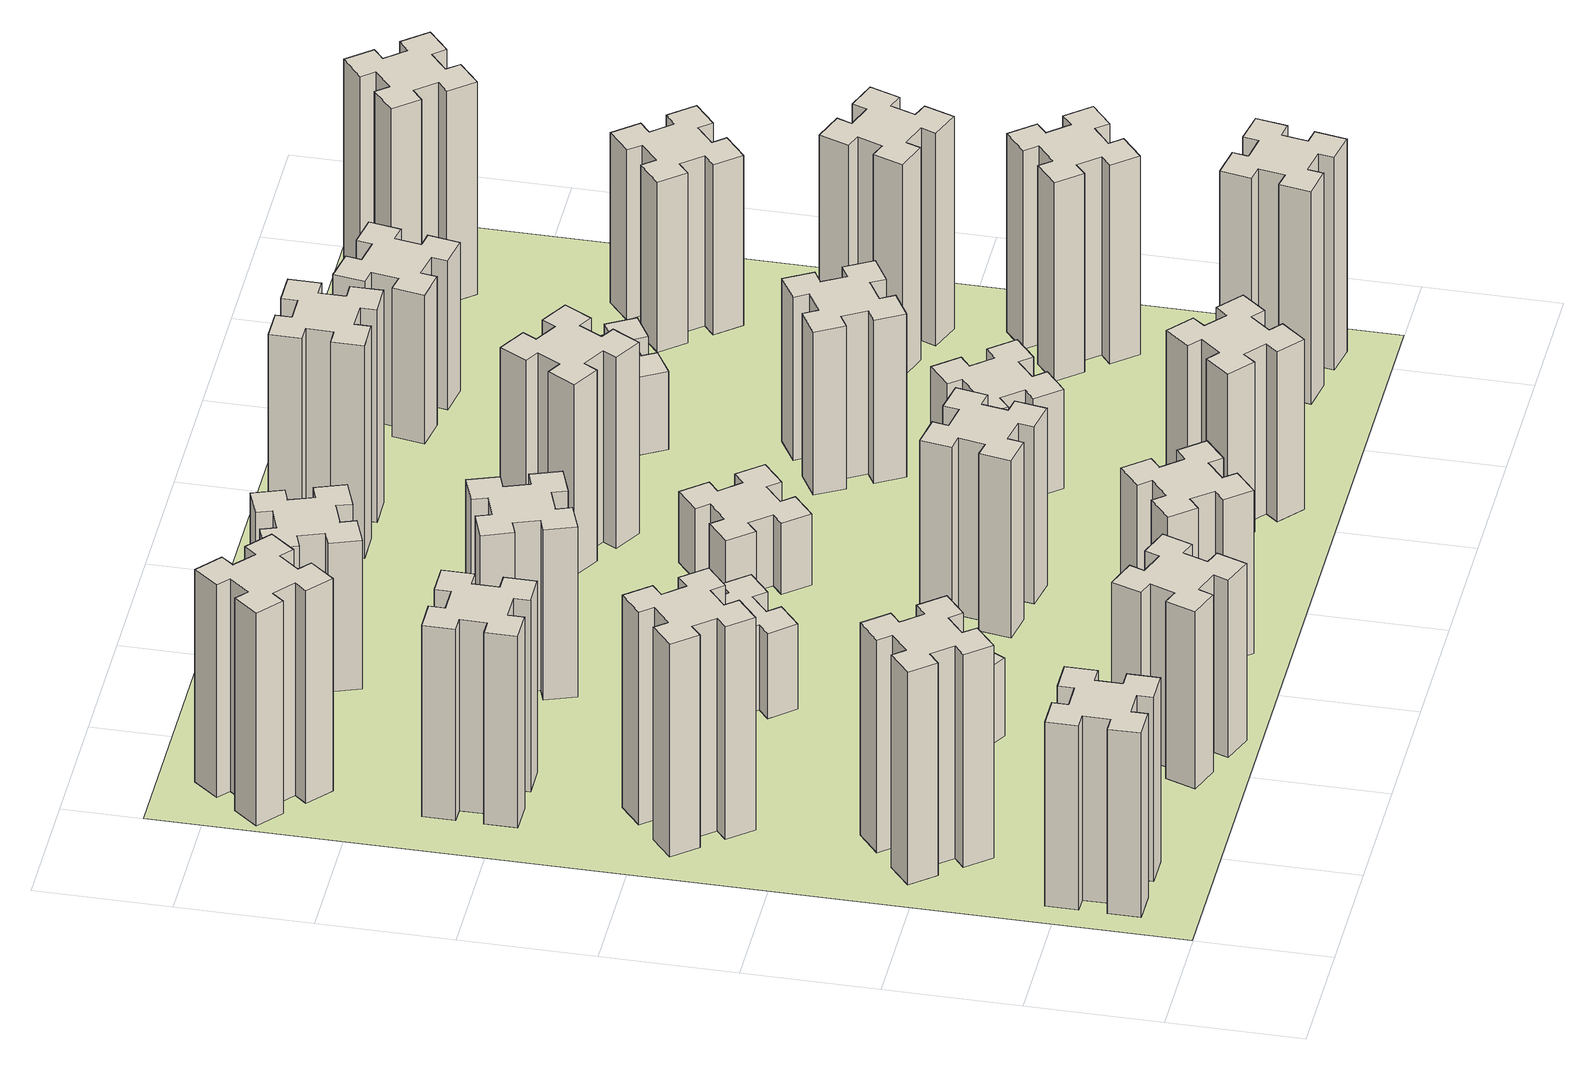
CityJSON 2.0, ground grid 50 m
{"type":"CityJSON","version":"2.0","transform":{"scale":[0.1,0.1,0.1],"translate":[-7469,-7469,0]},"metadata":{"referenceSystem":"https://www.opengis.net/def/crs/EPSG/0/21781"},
"CityObjects":{
"building1":{"type":"Building","attributes":{"class":"1000","function":"1000","usage":"1000","yearOfConstruction":2016,"roofType":"1000","measuredHeight":78,"storeysAboveGround":30,"storeysBelowGround":0},"geometry":[{"type":"Solid","lod":"1","boundaries":[[[[0,1,2,3,4,5,6,7,8,9,10,11,12,13,14,15,16,17,18,19]],[[17,16,20,21]],[[16,15,22,20]],[[15,14,23,22]],[[14,13,24,23]],[[13,12,25,24]],[[12,11,26,25]],[[11,10,27,26]],[[10,9,28,27]],[[9,8,29,28]],[[8,7,30,29]],[[7,6,31,30]],[[6,5,32,31]],[[5,4,33,32]],[[4,3,34,33]],[[3,2,35,34]],[[2,1,36,35]],[[1,0,37,36]],[[0,19,38,37]],[[19,18,39,38]],[[18,17,21,39]],[[24,25,26,27,28,29,30,31,32,33,34,35,36,37,38,39,21,20,22,23]]]]}]},
"building2":{"type":"Building","attributes":{"class":"1000","function":"1000","usage":"1000","yearOfConstruction":2016,"roofType":"1000","measuredHeight":90,"storeysAboveGround":30,"storeysBelowGround":0},"geometry":[{"type":"Solid","lod":"1","boundaries":[[[[40,41,42,43,44,45,46,47,48,49,50,51,52,53,54,55,56,57,58,59]],[[57,56,60,61]],[[56,55,62,60]],[[55,54,63,62]],[[54,53,64,63]],[[53,52,65,64]],[[52,51,66,65]],[[51,50,67,66]],[[50,49,68,67]],[[49,48,69,68]],[[48,47,70,69]],[[47,46,71,70]],[[46,45,72,71]],[[45,44,73,72]],[[44,43,74,73]],[[43,42,75,74]],[[42,41,76,75]],[[41,40,77,76]],[[40,59,78,77]],[[59,58,79,78]],[[58,57,61,79]],[[64,65,66,67,68,69,70,71,72,73,74,75,76,77,78,79,61,60,62,63]]]]}]},
"building3":{"type":"Building","attributes":{"class":"1000","function":"1000","usage":"1000","yearOfConstruction":2016,"roofType":"1000","measuredHeight":90,"storeysAboveGround":30,"storeysBelowGround":0},"geometry":[{"type":"Solid","lod":"1","boundaries":[[[[80,81,82,83,84,85,86,87,88,89,90,91,92,93,94,95,96,97,98,99]],[[97,96,100,101]],[[96,95,102,100]],[[95,94,103,102]],[[94,93,104,103]],[[93,92,105,104]],[[92,91,106,105]],[[91,90,107,106]],[[90,89,108,107]],[[89,88,109,108]],[[88,87,110,109]],[[87,86,111,110]],[[86,85,112,111]],[[85,84,113,112]],[[84,83,114,113]],[[83,82,115,114]],[[82,81,116,115]],[[81,80,117,116]],[[80,99,118,117]],[[99,98,119,118]],[[98,97,101,119]],[[104,105,106,107,108,109,110,111,112,113,114,115,116,117,118,119,101,100,102,103]]]]}]},
"building4":{"type":"Building","attributes":{"class":"1000","function":"1000","usage":"1000","yearOfConstruction":2016,"roofType":"1000","measuredHeight":81,"storeysAboveGround":30,"storeysBelowGround":0},"geometry":[{"type":"Solid","lod":"1","boundaries":[[[[120,121,122,123,124,125,126,127,128,129,130,131,132,133,134,135,136,137,138,139]],[[137,136,140,141]],[[136,135,142,140]],[[135,134,143,142]],[[134,133,144,143]],[[133,132,145,144]],[[132,131,146,145]],[[131,130,147,146]],[[130,129,148,147]],[[129,128,149,148]],[[128,127,150,149]],[[127,126,151,150]],[[126,125,152,151]],[[125,124,153,152]],[[124,123,154,153]],[[123,122,155,154]],[[122,121,156,155]],[[121,120,157,156]],[[120,139,158,157]],[[139,138,159,158]],[[138,137,141,159]],[[144,145,146,147,148,149,150,151,152,153,154,155,156,157,158,159,141,140,142,143]]]]}]},
"building5":{"type":"Building","attributes":{"class":"1000","function":"1000","usage":"1000","yearOfConstruction":2016,"roofType":"1000","measuredHeight":75,"storeysAboveGround":30,"storeysBelowGround":0},"geometry":[{"type":"Solid","lod":"1","boundaries":[[[[160,161,162,163,164,165,166,167,168,169,170,171,172,173,174,175,176,177,178,179]],[[177,176,180,181]],[[176,175,182,180]],[[175,174,183,182]],[[174,173,184,183]],[[173,172,185,184]],[[172,171,186,185]],[[171,170,187,186]],[[170,169,188,187]],[[169,168,189,188]],[[168,167,190,189]],[[167,166,191,190]],[[166,165,192,191]],[[165,164,193,192]],[[164,163,194,193]],[[163,162,195,194]],[[162,161,196,195]],[[161,160,197,196]],[[160,179,198,197]],[[179,178,199,198]],[[178,177,181,199]],[[184,185,186,187,188,189,190,191,192,193,194,195,196,197,198,199,181,180,182,183]]]]}]},
"building6":{"type":"Building","attributes":{"class":"1000","function":"1000","usage":"1000","yearOfConstruction":2016,"roofType":"1000","measuredHeight":90,"storeysAboveGround":30,"storeysBelowGround":0},"geometry":[{"type":"Solid","lod":"1","boundaries":[[[[200,201,202,203,204,205,206,207,208,209,210,211,212,213,214,215,216,217,218,219]],[[217,216,220,221]],[[216,215,222,220]],[[215,214,223,222]],[[214,213,224,223]],[[213,212,225,224]],[[212,211,226,225]],[[211,210,227,226]],[[210,209,228,227]],[[209,208,229,228]],[[208,207,230,229]],[[207,206,231,230]],[[206,205,232,231]],[[205,204,233,232]],[[204,203,234,233]],[[203,202,235,234]],[[202,201,236,235]],[[201,200,237,236]],[[200,219,238,237]],[[219,218,239,238]],[[218,217,221,239]],[[224,225,226,227,228,229,230,231,232,233,234,235,236,237,238,239,221,220,222,223]]]]}]},
"building7":{"type":"Building","attributes":{"class":"1000","function":"1000","usage":"1000","yearOfConstruction":2016,"roofType":"1000","measuredHeight":33,"storeysAboveGround":30,"storeysBelowGround":0},"geometry":[{"type":"Solid","lod":"1","boundaries":[[[[240,241,242,243,244,245,246,247,248,249,250,251,252,253,254,255,256,257,258,259]],[[257,256,260,261]],[[256,255,262,260]],[[255,254,263,262]],[[254,253,264,263]],[[253,252,265,264]],[[252,251,266,265]],[[251,250,267,266]],[[250,249,268,267]],[[249,248,269,268]],[[248,247,270,269]],[[247,246,271,270]],[[246,245,272,271]],[[245,244,273,272]],[[244,243,274,273]],[[243,242,275,274]],[[242,241,276,275]],[[241,240,277,276]],[[240,259,278,277]],[[259,258,279,278]],[[258,257,261,279]],[[264,265,266,267,268,269,270,271,272,273,274,275,276,277,278,279,261,260,262,263]]]]}]},
"building8":{"type":"Building","attributes":{"class":"1000","function":"1000","usage":"1000","yearOfConstruction":2016,"roofType":"1000","measuredHeight":36,"storeysAboveGround":30,"storeysBelowGround":0},"geometry":[{"type":"Solid","lod":"1","boundaries":[[[[280,281,282,283,284,285,286,287,288,289,290,291,292,293,294,295,296,297,298,299]],[[297,296,300,301]],[[296,295,302,300]],[[295,294,303,302]],[[294,293,304,303]],[[293,292,305,304]],[[292,291,306,305]],[[291,290,307,306]],[[290,289,308,307]],[[289,288,309,308]],[[288,287,310,309]],[[287,286,311,310]],[[286,285,312,311]],[[285,284,313,312]],[[284,283,314,313]],[[283,282,315,314]],[[282,281,316,315]],[[281,280,317,316]],[[280,299,318,317]],[[299,298,319,318]],[[298,297,301,319]],[[304,305,306,307,308,309,310,311,312,313,314,315,316,317,318,319,301,300,302,303]]]]}]},
"building9":{"type":"Building","attributes":{"class":"1000","function":"1000","usage":"1000","yearOfConstruction":2016,"roofType":"1000","measuredHeight":69,"storeysAboveGround":30,"storeysBelowGround":0},"geometry":[{"type":"Solid","lod":"1","boundaries":[[[[320,321,322,323,324,325,326,327,328,329,330,331,332,333,334,335,336,337,338,339]],[[337,336,340,341]],[[336,335,342,340]],[[335,334,343,342]],[[334,333,344,343]],[[333,332,345,344]],[[332,331,346,345]],[[331,330,347,346]],[[330,329,348,347]],[[329,328,349,348]],[[328,327,350,349]],[[327,326,351,350]],[[326,325,352,351]],[[325,324,353,352]],[[324,323,354,353]],[[323,322,355,354]],[[322,321,356,355]],[[321,320,357,356]],[[320,339,358,357]],[[339,338,359,358]],[[338,337,341,359]],[[344,345,346,347,348,349,350,351,352,353,354,355,356,357,358,359,341,340,342,343]]]]}]},
"building10":{"type":"Building","attributes":{"class":"1000","function":"1000","usage":"1000","yearOfConstruction":2016,"roofType":"1000","measuredHeight":72,"storeysAboveGround":30,"storeysBelowGround":0},"geometry":[{"type":"Solid","lod":"1","boundaries":[[[[360,361,362,363,364,365,366,367,368,369,370,371,372,373,374,375,376,377,378,379]],[[377,376,380,381]],[[376,375,382,380]],[[375,374,383,382]],[[374,373,384,383]],[[373,372,385,384]],[[372,371,386,385]],[[371,370,387,386]],[[370,369,388,387]],[[369,368,389,388]],[[368,367,390,389]],[[367,366,391,390]],[[366,365,392,391]],[[365,364,393,392]],[[364,363,394,393]],[[363,362,395,394]],[[362,361,396,395]],[[361,360,397,396]],[[360,379,398,397]],[[379,378,399,398]],[[378,377,381,399]],[[384,385,386,387,388,389,390,391,392,393,394,395,396,397,398,399,381,380,382,383]]]]}]},
"building11":{"type":"Building","attributes":{"class":"1000","function":"1000","usage":"1000","yearOfConstruction":2016,"roofType":"1000","measuredHeight":63,"storeysAboveGround":30,"storeysBelowGround":0},"geometry":[{"type":"Solid","lod":"1","boundaries":[[[[400,401,402,403,404,405,406,407,408,409,410,411,412,413,414,415,416,417,418,419]],[[417,416,420,421]],[[416,415,422,420]],[[415,414,423,422]],[[414,413,424,423]],[[413,412,425,424]],[[412,411,426,425]],[[411,410,427,426]],[[410,409,428,427]],[[409,408,429,428]],[[408,407,430,429]],[[407,406,431,430]],[[406,405,432,431]],[[405,404,433,432]],[[404,403,434,433]],[[403,402,435,434]],[[402,401,436,435]],[[401,400,437,436]],[[400,419,438,437]],[[419,418,439,438]],[[418,417,421,439]],[[424,425,426,427,428,429,430,431,432,433,434,435,436,437,438,439,421,420,422,423]]]]}]},
"building12":{"type":"Building","attributes":{"class":"1000","function":"1000","usage":"1000","yearOfConstruction":2016,"roofType":"1000","measuredHeight":75,"storeysAboveGround":30,"storeysBelowGround":0},"geometry":[{"type":"Solid","lod":"1","boundaries":[[[[440,441,442,443,444,445,446,447,448,449,450,451,452,453,454,455,456,457,458,459]],[[457,456,460,461]],[[456,455,462,460]],[[455,454,463,462]],[[454,453,464,463]],[[453,452,465,464]],[[452,451,466,465]],[[451,450,467,466]],[[450,449,468,467]],[[449,448,469,468]],[[448,447,470,469]],[[447,446,471,470]],[[446,445,472,471]],[[445,444,473,472]],[[444,443,474,473]],[[443,442,475,474]],[[442,441,476,475]],[[441,440,477,476]],[[440,459,478,477]],[[459,458,479,478]],[[458,457,461,479]],[[464,465,466,467,468,469,470,471,472,473,474,475,476,477,478,479,461,460,462,463]]]]}]},
"building13":{"type":"Building","attributes":{"class":"1000","function":"1000","usage":"1000","yearOfConstruction":2016,"roofType":"1000","measuredHeight":30,"storeysAboveGround":30,"storeysBelowGround":0},"geometry":[{"type":"Solid","lod":"1","boundaries":[[[[480,481,482,483,484,485,486,487,488,489,490,491,492,493,494,495,496,497,498,499]],[[497,496,500,501]],[[496,495,502,500]],[[495,494,503,502]],[[494,493,504,503]],[[493,492,505,504]],[[492,491,506,505]],[[491,490,507,506]],[[490,489,508,507]],[[489,488,509,508]],[[488,487,510,509]],[[487,486,511,510]],[[486,485,512,511]],[[485,484,513,512]],[[484,483,514,513]],[[483,482,515,514]],[[482,481,516,515]],[[481,480,517,516]],[[480,499,518,517]],[[499,498,519,518]],[[498,497,501,519]],[[504,505,506,507,508,509,510,511,512,513,514,515,516,517,518,519,501,500,502,503]]]]}]},
"building14":{"type":"Building","attributes":{"class":"1000","function":"1000","usage":"1000","yearOfConstruction":2016,"roofType":"1000","measuredHeight":72,"storeysAboveGround":30,"storeysBelowGround":0},"geometry":[{"type":"Solid","lod":"1","boundaries":[[[[520,521,522,523,524,525,526,527,528,529,530,531,532,533,534,535,536,537,538,539]],[[537,536,540,541]],[[536,535,542,540]],[[535,534,543,542]],[[534,533,544,543]],[[533,532,545,544]],[[532,531,546,545]],[[531,530,547,546]],[[530,529,548,547]],[[529,528,549,548]],[[528,527,550,549]],[[527,526,551,550]],[[526,525,552,551]],[[525,524,553,552]],[[524,523,554,553]],[[523,522,555,554]],[[522,521,556,555]],[[521,520,557,556]],[[520,539,558,557]],[[539,538,559,558]],[[538,537,541,559]],[[544,545,546,547,548,549,550,551,552,553,554,555,556,557,558,559,541,540,542,543]]]]}]},
"building15":{"type":"Building","attributes":{"class":"1000","function":"1000","usage":"1000","yearOfConstruction":2016,"roofType":"1000","measuredHeight":81,"storeysAboveGround":30,"storeysBelowGround":0},"geometry":[{"type":"Solid","lod":"1","boundaries":[[[[560,561,562,563,564,565,566,567,568,569,570,571,572,573,574,575,576,577,578,579]],[[577,576,580,581]],[[576,575,582,580]],[[575,574,583,582]],[[574,573,584,583]],[[573,572,585,584]],[[572,571,586,585]],[[571,570,587,586]],[[570,569,588,587]],[[569,568,589,588]],[[568,567,590,589]],[[567,566,591,590]],[[566,565,592,591]],[[565,564,593,592]],[[564,563,594,593]],[[563,562,595,594]],[[562,561,596,595]],[[561,560,597,596]],[[560,579,598,597]],[[579,578,599,598]],[[578,577,581,599]],[[584,585,586,587,588,589,590,591,592,593,594,595,596,597,598,599,581,580,582,583]]]]}]},
"building16":{"type":"Building","attributes":{"class":"1000","function":"1000","usage":"1000","yearOfConstruction":2016,"roofType":"1000","measuredHeight":90,"storeysAboveGround":30,"storeysBelowGround":0},"geometry":[{"type":"Solid","lod":"1","boundaries":[[[[600,601,602,603,604,605,606,607,608,609,610,611,612,613,614,615,616,617,618,619]],[[617,616,620,621]],[[616,615,622,620]],[[615,614,623,622]],[[614,613,624,623]],[[613,612,625,624]],[[612,611,626,625]],[[611,610,627,626]],[[610,609,628,627]],[[609,608,629,628]],[[608,607,630,629]],[[607,606,631,630]],[[606,605,632,631]],[[605,604,633,632]],[[604,603,634,633]],[[603,602,635,634]],[[602,601,636,635]],[[601,600,637,636]],[[600,619,638,637]],[[619,618,639,638]],[[618,617,621,639]],[[624,625,626,627,628,629,630,631,632,633,634,635,636,637,638,639,621,620,622,623]]]]}]},
"building17":{"type":"Building","attributes":{"class":"1000","function":"1000","usage":"1000","yearOfConstruction":2016,"roofType":"1000","measuredHeight":42,"storeysAboveGround":30,"storeysBelowGround":0},"geometry":[{"type":"Solid","lod":"1","boundaries":[[[[640,641,642,643,644,645,646,647,648,649,650,651,652,653,654,655,656,657,658,659]],[[657,656,660,661]],[[656,655,662,660]],[[655,654,663,662]],[[654,653,664,663]],[[653,652,665,664]],[[652,651,666,665]],[[651,650,667,666]],[[650,649,668,667]],[[649,648,669,668]],[[648,647,670,669]],[[647,646,671,670]],[[646,645,672,671]],[[645,644,673,672]],[[644,643,674,673]],[[643,642,675,674]],[[642,641,676,675]],[[641,640,677,676]],[[640,659,678,677]],[[659,658,679,678]],[[658,657,661,679]],[[664,665,666,667,668,669,670,671,672,673,674,675,676,677,678,679,661,660,662,663]]]]}]},
"building18":{"type":"Building","attributes":{"class":"1000","function":"1000","usage":"1000","yearOfConstruction":2016,"roofType":"1000","measuredHeight":69,"storeysAboveGround":30,"storeysBelowGround":0},"geometry":[{"type":"Solid","lod":"1","boundaries":[[[[680,681,682,683,684,685,686,687,688,689,690,691,692,693,694,695,696,697,698,699]],[[697,696,700,701]],[[696,695,702,700]],[[695,694,703,702]],[[694,693,704,703]],[[693,692,705,704]],[[692,691,706,705]],[[691,690,707,706]],[[690,689,708,707]],[[689,688,709,708]],[[688,687,710,709]],[[687,686,711,710]],[[686,685,712,711]],[[685,684,713,712]],[[684,683,714,713]],[[683,682,715,714]],[[682,681,716,715]],[[681,680,717,716]],[[680,699,718,717]],[[699,698,719,718]],[[698,697,701,719]],[[704,705,706,707,708,709,710,711,712,713,714,715,716,717,718,719,701,700,702,703]]]]}]},
"building19":{"type":"Building","attributes":{"class":"1000","function":"1000","usage":"1000","yearOfConstruction":2016,"roofType":"1000","measuredHeight":33,"storeysAboveGround":30,"storeysBelowGround":0},"geometry":[{"type":"Solid","lod":"1","boundaries":[[[[720,721,722,723,724,725,726,727,728,729,730,731,732,733,734,735,736,737,738,739]],[[737,736,740,741]],[[736,735,742,740]],[[735,734,743,742]],[[734,733,744,743]],[[733,732,745,744]],[[732,731,746,745]],[[731,730,747,746]],[[730,729,748,747]],[[729,728,749,748]],[[728,727,750,749]],[[727,726,751,750]],[[726,725,752,751]],[[725,724,753,752]],[[724,723,754,753]],[[723,722,755,754]],[[722,721,756,755]],[[721,720,757,756]],[[720,739,758,757]],[[739,738,759,758]],[[738,737,741,759]],[[744,745,746,747,748,749,750,751,752,753,754,755,756,757,758,759,741,740,742,743]]]]}]},
"building20":{"type":"Building","attributes":{"class":"1000","function":"1000","usage":"1000","yearOfConstruction":2016,"roofType":"1000","measuredHeight":90,"storeysAboveGround":30,"storeysBelowGround":0},"geometry":[{"type":"Solid","lod":"1","boundaries":[[[[760,761,762,763,764,765,766,767,768,769,770,771,772,773,774,775,776,777,778,779]],[[777,776,780,781]],[[776,775,782,780]],[[775,774,783,782]],[[774,773,784,783]],[[773,772,785,784]],[[772,771,786,785]],[[771,770,787,786]],[[770,769,788,787]],[[769,768,789,788]],[[768,767,790,789]],[[767,766,791,790]],[[766,765,792,791]],[[765,764,793,792]],[[764,763,794,793]],[[763,762,795,794]],[[762,761,796,795]],[[761,760,797,796]],[[760,779,798,797]],[[779,778,799,798]],[[778,777,781,799]],[[784,785,786,787,788,789,790,791,792,793,794,795,796,797,798,799,781,780,782,783]]]]}]},
"building21":{"type":"Building","attributes":{"class":"1000","function":"1000","usage":"1000","yearOfConstruction":2016,"roofType":"1000","measuredHeight":63,"storeysAboveGround":30,"storeysBelowGround":0},"geometry":[{"type":"Solid","lod":"1","boundaries":[[[[800,801,802,803,804,805,806,807,808,809,810,811,812,813,814,815,816,817,818,819]],[[817,816,820,821]],[[816,815,822,820]],[[815,814,823,822]],[[814,813,824,823]],[[813,812,825,824]],[[812,811,826,825]],[[811,810,827,826]],[[810,809,828,827]],[[809,808,829,828]],[[808,807,830,829]],[[807,806,831,830]],[[806,805,832,831]],[[805,804,833,832]],[[804,803,834,833]],[[803,802,835,834]],[[802,801,836,835]],[[801,800,837,836]],[[800,819,838,837]],[[819,818,839,838]],[[818,817,821,839]],[[824,825,826,827,828,829,830,831,832,833,834,835,836,837,838,839,821,820,822,823]]]]}]},
"building22":{"type":"Building","attributes":{"class":"1000","function":"1000","usage":"1000","yearOfConstruction":2016,"roofType":"1000","measuredHeight":84,"storeysAboveGround":30,"storeysBelowGround":0},"geometry":[{"type":"Solid","lod":"1","boundaries":[[[[840,841,842,843,844,845,846,847,848,849,850,851,852,853,854,855,856,857,858,859]],[[857,856,860,861]],[[856,855,862,860]],[[855,854,863,862]],[[854,853,864,863]],[[853,852,865,864]],[[852,851,866,865]],[[851,850,867,866]],[[850,849,868,867]],[[849,848,869,868]],[[848,847,870,869]],[[847,846,871,870]],[[846,845,872,871]],[[845,844,873,872]],[[844,843,874,873]],[[843,842,875,874]],[[842,841,876,875]],[[841,840,877,876]],[[840,859,878,877]],[[859,858,879,878]],[[858,857,861,879]],[[864,865,866,867,868,869,870,871,872,873,874,875,876,877,878,879,861,860,862,863]]]]}]},
"building23":{"type":"Building","attributes":{"class":"1000","function":"1000","usage":"1000","yearOfConstruction":2016,"roofType":"1000","measuredHeight":90,"storeysAboveGround":30,"storeysBelowGround":0},"geometry":[{"type":"Solid","lod":"1","boundaries":[[[[880,881,882,883,884,885,886,887,888,889,890,891,892,893,894,895,896,897,898,899]],[[897,896,900,901]],[[896,895,902,900]],[[895,894,903,902]],[[894,893,904,903]],[[893,892,905,904]],[[892,891,906,905]],[[891,890,907,906]],[[890,889,908,907]],[[889,888,909,908]],[[888,887,910,909]],[[887,886,911,910]],[[886,885,912,911]],[[885,884,913,912]],[[884,883,914,913]],[[883,882,915,914]],[[882,881,916,915]],[[881,880,917,916]],[[880,899,918,917]],[[899,898,919,918]],[[898,897,901,919]],[[904,905,906,907,908,909,910,911,912,913,914,915,916,917,918,919,901,900,902,903]]]]}]},
"building24":{"type":"Building","attributes":{"class":"1000","function":"1000","usage":"1000","yearOfConstruction":2016,"roofType":"1000","measuredHeight":72,"storeysAboveGround":30,"storeysBelowGround":0},"geometry":[{"type":"Solid","lod":"1","boundaries":[[[[920,921,922,923,924,925,926,927,928,929,930,931,932,933,934,935,936,937,938,939]],[[937,936,940,941]],[[936,935,942,940]],[[935,934,943,942]],[[934,933,944,943]],[[933,932,945,944]],[[932,931,946,945]],[[931,930,947,946]],[[930,929,948,947]],[[929,928,949,948]],[[928,927,950,949]],[[927,926,951,950]],[[926,925,952,951]],[[925,924,953,952]],[[924,923,954,953]],[[923,922,955,954]],[[922,921,956,955]],[[921,920,957,956]],[[920,939,958,957]],[[939,938,959,958]],[[938,937,941,959]],[[944,945,946,947,948,949,950,951,952,953,954,955,956,957,958,959,941,940,942,943]]]]}]},
"building25":{"type":"Building","attributes":{"class":"1000","function":"1000","usage":"1000","yearOfConstruction":2016,"roofType":"1000","measuredHeight":90,"storeysAboveGround":30,"storeysBelowGround":0},"geometry":[{"type":"Solid","lod":"1","boundaries":[[[[960,961,962,963,964,965,966,967,968,969,970,971,972,973,974,975,976,977,978,979]],[[977,976,980,981]],[[976,975,982,980]],[[975,974,983,982]],[[974,973,984,983]],[[973,972,985,984]],[[972,971,986,985]],[[971,970,987,986]],[[970,969,988,987]],[[969,968,989,988]],[[968,967,990,989]],[[967,966,991,990]],[[966,965,992,991]],[[965,964,993,992]],[[964,963,994,993]],[[963,962,995,994]],[[962,961,996,995]],[[961,960,997,996]],[[960,979,998,997]],[[979,978,999,998]],[[978,977,981,999]],[[984,985,986,987,988,989,990,991,992,993,994,995,996,997,998,999,981,980,982,983]]]]}]},
"landuse1":{"type":"LandUse","attributes":{"name":"plot1","function":"1010"},"geometry":[{"type":"MultiSurface","lod":"1","boundaries":[[[1000,1001,1002,1003]]]}]}
},
"vertices":[
[165,425,0],[165,325,0],[105,325,0],[105,205,0],[225,205,0],[225,265,0],[325,265,0],[325,205,0],[445,205,0],[445,325,0],[385,325,0],[385,425,0],[445,425,0],[445,545,0],[325,545,0],[325,485,0],[225,485,0],[225,545,0],[105,545,0],[105,425,0],[225,485,780],[225,545,780],[325,485,780],[325,545,780],[445,545,780],[445,425,780],[385,425,780],[385,325,780],[445,325,780],[445,205,780],[325,205,780],[325,265,780],[225,265,780],[225,205,780],[105,205,780],[105,325,780],[165,325,780],[165,425,780],[105,425,780],[105,545,780],
[492,1048,0],[427,1124,0],[473,1163,0],[396,1255,0],[304,1178,0],[343,1132,0],[266,1067,0],[228,1113,0],[136,1036,0],[213,944,0],[259,983,0],[323,906,0],[277,868,0],[354,776,0],[446,853,0],[408,899,0],[484,963,0],[523,917,0],[615,994,0],[538,1086,0],[484,963,900],[523,917,900],[408,899,900],[446,853,900],[354,776,900],[277,868,900],[323,906,900],[259,983,900],[213,944,900],[136,1036,900],[228,1113,900],[266,1067,900],[343,1132,900],[304,1178,900],[396,1255,900],[473,1163,900],[427,1124,900],[492,1048,900],[538,1086,900],[615,994,900],
[492,1888,0],[427,1964,0],[473,2003,0],[396,2095,0],[304,2018,0],[343,1972,0],[266,1907,0],[228,1953,0],[136,1876,0],[213,1784,0],[259,1823,0],[323,1746,0],[277,1708,0],[354,1616,0],[446,1693,0],[408,1739,0],[484,1803,0],[523,1757,0],[615,1834,0],[538,1926,0],[484,1803,900],[523,1757,900],[408,1739,900],[446,1693,900],[354,1616,900],[277,1708,900],[323,1746,900],[259,1823,900],[213,1784,900],[136,1876,900],[228,1953,900],[266,1907,900],[343,1972,900],[304,2018,900],[396,2095,900],[473,2003,900],[427,1964,900],[492,1888,900],[538,1926,900],[615,1834,900],
[485,2545,0],[485,2645,0],[545,2645,0],[545,2765,0],[425,2765,0],[425,2705,0],[325,2705,0],[325,2765,0],[205,2765,0],[205,2645,0],[265,2645,0],[265,2545,0],[205,2545,0],[205,2425,0],[325,2425,0],[325,2485,0],[425,2485,0],[425,2425,0],[545,2425,0],[545,2545,0],[425,2485,810],[425,2425,810],[325,2485,810],[325,2425,810],[205,2425,810],[205,2545,810],[265,2545,810],[265,2645,810],[205,2645,810],[205,2765,810],[325,2765,810],[325,2705,810],[425,2705,810],[425,2765,810],[545,2765,810],[545,2645,810],[485,2645,810],[485,2545,810],[545,2545,810],[545,2425,810],
[1029,360,0],[995,266,0],[939,287,0],[897,174,0],[1010,133,0],[1031,189,0],[1125,155,0],[1104,99,0],[1217,57,0],[1258,170,0],[1202,191,0],[1236,285,0],[1292,264,0],[1333,377,0],[1220,418,0],[1200,362,0],[1106,396,0],[1127,452,0],[1014,493,0],[973,380,0],[1106,396,750],[1127,452,750],[1200,362,750],[1220,418,750],[1333,377,750],[1292,264,750],[1236,285,750],[1202,191,750],[1258,170,750],[1217,57,750],[1104,99,750],[1125,155,750],[1031,189,750],[1010,133,750],[897,174,750],[939,287,750],[995,266,750],[1029,360,750],[973,380,750],[1014,493,750],
[384,3387,0],[308,3452,0],[346,3498,0],[254,3575,0],[177,3483,0],[223,3444,0],[159,3368,0],[113,3406,0],[36,3314,0],[128,3237,0],[166,3283,0],[243,3219,0],[204,3173,0],[296,3096,0],[373,3188,0],[327,3226,0],[392,3303,0],[438,3264,0],[515,3356,0],[423,3433,0],[392,3303,900],[438,3264,900],[327,3226,900],[373,3188,900],[296,3096,900],[204,3173,900],[243,3219,900],[166,3283,900],[128,3237,900],[36,3314,900],[113,3406,900],[159,3368,900],[223,3444,900],[177,3483,900],[254,3575,900],[346,3498,900],[308,3452,900],[384,3387,900],[423,3433,900],[515,3356,900],
[1086,1017,0],[1136,1104,0],[1188,1074,0],[1248,1178,0],[1144,1238,0],[1114,1186,0],[1027,1236,0],[1057,1288,0],[953,1348,0],[893,1244,0],[945,1214,0],[895,1127,0],[843,1157,0],[783,1053,0],[887,993,0],[917,1045,0],[1004,995,0],[974,943,0],[1078,883,0],[1138,987,0],[1004,995,330],[974,943,330],[917,1045,330],[887,993,330],[783,1053,330],[843,1157,330],[895,1127,330],[945,1214,330],[893,1244,330],[953,1348,330],[1057,1288,330],[1027,1236,330],[1114,1186,330],[1144,1238,330],[1248,1178,330],[1188,1074,330],[1136,1104,330],[1086,1017,330],[1138,987,330],[1078,883,330],
[1083,1972,0],[1006,1907,0],[968,1953,0],[876,1876,0],[953,1784,0],[999,1823,0],[1063,1746,0],[1017,1708,0],[1094,1616,0],[1186,1693,0],[1148,1739,0],[1224,1803,0],[1263,1757,0],[1355,1834,0],[1278,1926,0],[1232,1888,0],[1167,1964,0],[1213,2003,0],[1136,2095,0],[1044,2018,0],[1167,1964,360],[1213,2003,360],[1232,1888,360],[1278,1926,360],[1355,1834,360],[1263,1757,360],[1224,1803,360],[1148,1739,360],[1186,1693,360],[1094,1616,360],[1017,1708,360],[1063,1746,360],[999,1823,360],[953,1784,360],[876,1876,360],[968,1953,360],[1006,1907,360],[1083,1972,360],[1044,2018,360],[1136,2095,360],
[1639,343,0],[1703,266,0],[1657,228,0],[1734,136,0],[1826,213,0],[1788,259,0],[1864,323,0],[1903,277,0],[1995,354,0],[1918,446,0],[1872,408,0],[1807,484,0],[1853,523,0],[1776,615,0],[1684,538,0],[1723,492,0],[1646,427,0],[1608,473,0],[1516,396,0],[1593,304,0],[1646,427,690],[1608,473,690],[1723,492,690],[1684,538,690],[1776,615,690],[1853,523,690],[1807,484,690],[1872,408,690],[1918,446,690],[1995,354,690],[1903,277,690],[1864,323,690],[1788,259,690],[1826,213,690],[1734,136,690],[1657,228,690],[1703,266,690],[1639,343,690],[1593,304,690],[1516,396,690],
[1125,2716,0],[1031,2682,0],[1010,2738,0],[897,2697,0],[939,2584,0],[995,2605,0],[1029,2511,0],[973,2490,0],[1014,2377,0],[1127,2419,0],[1106,2475,0],[1200,2509,0],[1220,2453,0],[1333,2494,0],[1292,2607,0],[1236,2586,0],[1202,2680,0],[1258,2700,0],[1217,2813,0],[1104,2772,0],[1202,2680,720],[1258,2700,720],[1236,2586,720],[1292,2607,720],[1333,2494,720],[1220,2453,720],[1200,2509,720],[1106,2475,720],[1127,2419,720],[1014,2377,720],[973,2490,720],[1029,2511,720],[995,2605,720],[939,2584,720],[897,2697,720],[1010,2738,720],[1031,2682,720],[1125,2716,720],[1104,2772,720],[1217,2813,720],
[1025,3456,0],[931,3422,0],[910,3478,0],[797,3437,0],[839,3324,0],[895,3345,0],[929,3251,0],[873,3230,0],[914,3117,0],[1027,3159,0],[1006,3215,0],[1100,3249,0],[1120,3193,0],[1233,3234,0],[1192,3347,0],[1136,3326,0],[1102,3420,0],[1158,3440,0],[1117,3553,0],[1004,3512,0],[1102,3420,630],[1158,3440,630],[1136,3326,630],[1192,3347,630],[1233,3234,630],[1120,3193,630],[1100,3249,630],[1006,3215,630],[1027,3159,630],[914,3117,630],[873,3230,630],[929,3251,630],[895,3345,630],[839,3324,630],[797,3437,630],[910,3478,630],[931,3422,630],[1025,3456,630],[1004,3512,630],[1117,3553,630],
[1955,1047,0],[1972,1145,0],[2031,1135,0],[2052,1253,0],[1934,1274,0],[1924,1215,0],[1825,1232,0],[1836,1291,0],[1717,1312,0],[1697,1194,0],[1756,1184,0],[1738,1085,0],[1679,1096,0],[1658,977,0],[1777,957,0],[1787,1016,0],[1885,998,0],[1875,939,0],[1993,918,0],[2014,1037,0],[1885,998,750],[1875,939,750],[1787,1016,750],[1777,957,750],[1658,977,750],[1679,1096,750],[1738,1085,750],[1756,1184,750],[1697,1194,750],[1717,1312,750],[1836,1291,750],[1825,1232,750],[1924,1215,750],[1934,1274,750],[2052,1253,750],[2031,1135,750],[1972,1145,750],[1955,1047,750],[2014,1037,750],[1993,918,750],
[1972,1988,0],[1907,2064,0],[1953,2103,0],[1876,2195,0],[1784,2118,0],[1823,2072,0],[1746,2007,0],[1708,2053,0],[1616,1976,0],[1693,1884,0],[1739,1923,0],[1803,1846,0],[1757,1808,0],[1834,1716,0],[1926,1793,0],[1888,1839,0],[1964,1903,0],[2003,1857,0],[2095,1934,0],[2018,2026,0],[1964,1903,300],[2003,1857,300],[1888,1839,300],[1926,1793,300],[1834,1716,300],[1757,1808,300],[1803,1846,300],[1739,1923,300],[1693,1884,300],[1616,1976,300],[1708,2053,300],[1746,2007,300],[1823,2072,300],[1784,2118,300],[1876,2195,300],[1953,2103,300],[1907,2064,300],[1972,1988,300],[2018,2026,300],[2095,1934,300],
[2486,323,0],[2563,259,0],[2524,213,0],[2616,136,0],[2693,228,0],[2647,266,0],[2712,343,0],[2758,304,0],[2835,396,0],[2743,473,0],[2704,427,0],[2628,492,0],[2666,538,0],[2574,615,0],[2497,523,0],[2543,484,0],[2479,408,0],[2433,446,0],[2356,354,0],[2448,277,0],[2479,408,720],[2433,446,720],[2543,484,720],[2497,523,720],[2574,615,720],[2666,538,720],[2628,492,720],[2704,427,720],[2743,473,720],[2835,396,720],[2758,304,720],[2712,343,720],[2647,266,720],[2693,228,720],[2616,136,720],[2524,213,720],[2563,259,720],[2486,323,720],[2448,277,720],[2356,354,720],
[2026,2497,0],[2076,2584,0],[2128,2554,0],[2188,2658,0],[2084,2718,0],[2054,2666,0],[1967,2716,0],[1997,2768,0],[1893,2828,0],[1833,2724,0],[1885,2694,0],[1835,2607,0],[1783,2637,0],[1723,2533,0],[1827,2473,0],[1857,2525,0],[1944,2475,0],[1914,2423,0],[2018,2363,0],[2078,2467,0],[1944,2475,810],[1914,2423,810],[1857,2525,810],[1827,2473,810],[1723,2533,810],[1783,2637,810],[1835,2607,810],[1885,2694,810],[1833,2724,810],[1893,2828,810],[1997,2768,810],[1967,2716,810],[2054,2666,810],[2084,2718,810],[2188,2658,810],[2128,2554,810],[2076,2584,810],[2026,2497,810],[2078,2467,810],[2018,2363,810],
[1965,3385,0],[1965,3485,0],[2025,3485,0],[2025,3605,0],[1905,3605,0],[1905,3545,0],[1805,3545,0],[1805,3605,0],[1685,3605,0],[1685,3485,0],[1745,3485,0],[1745,3385,0],[1685,3385,0],[1685,3265,0],[1805,3265,0],[1805,3325,0],[1905,3325,0],[1905,3265,0],[2025,3265,0],[2025,3385,0],[1905,3325,900],[1905,3265,900],[1805,3325,900],[1805,3265,900],[1685,3265,900],[1685,3385,900],[1745,3385,900],[1745,3485,900],[1685,3485,900],[1685,3605,900],[1805,3605,900],[1805,3545,900],[1905,3545,900],[1905,3605,900],[2025,3605,900],[2025,3485,900],[1965,3485,900],[1965,3385,900],[2025,3385,900],[2025,3265,900],
[2563,1332,0],[2486,1267,0],[2448,1313,0],[2356,1236,0],[2433,1144,0],[2479,1183,0],[2543,1106,0],[2497,1068,0],[2574,976,0],[2666,1053,0],[2628,1099,0],[2704,1163,0],[2743,1117,0],[2835,1194,0],[2758,1286,0],[2712,1248,0],[2647,1324,0],[2693,1363,0],[2616,1455,0],[2524,1378,0],[2647,1324,420],[2693,1363,420],[2712,1248,420],[2758,1286,420],[2835,1194,420],[2743,1117,420],[2704,1163,420],[2628,1099,420],[2666,1053,420],[2574,976,420],[2497,1068,420],[2543,1106,420],[2479,1183,420],[2433,1144,420],[2356,1236,420],[2448,1313,420],[2486,1267,420],[2563,1332,420],[2524,1378,420],[2616,1455,420],
[2475,1744,0],[2525,1657,0],[2473,1627,0],[2533,1523,0],[2637,1583,0],[2607,1635,0],[2694,1685,0],[2724,1633,0],[2828,1693,0],[2768,1797,0],[2716,1767,0],[2666,1854,0],[2718,1884,0],[2658,1988,0],[2554,1928,0],[2584,1876,0],[2497,1826,0],[2467,1878,0],[2363,1818,0],[2423,1714,0],[2497,1826,690],[2467,1878,690],[2584,1876,690],[2554,1928,690],[2658,1988,690],[2718,1884,690],[2666,1854,690],[2716,1767,690],[2768,1797,690],[2828,1693,690],[2724,1633,690],[2694,1685,690],[2607,1635,690],[2637,1583,690],[2533,1523,690],[2473,1627,690],[2525,1657,690],[2475,1744,690],[2423,1714,690],[2363,1818,690],
[2607,2475,0],[2694,2525,0],[2724,2473,0],[2828,2533,0],[2768,2637,0],[2716,2607,0],[2666,2694,0],[2718,2724,0],[2658,2828,0],[2554,2768,0],[2584,2716,0],[2497,2666,0],[2467,2718,0],[2363,2658,0],[2423,2554,0],[2475,2584,0],[2525,2497,0],[2473,2467,0],[2533,2363,0],[2637,2423,0],[2525,2497,330],[2473,2467,330],[2475,2584,330],[2423,2554,330],[2363,2658,330],[2467,2718,330],[2497,2666,330],[2584,2716,330],[2554,2768,330],[2658,2828,330],[2718,2724,330],[2666,2694,330],[2716,2607,330],[2768,2637,330],[2828,2533,330],[2724,2473,330],[2694,2525,330],[2607,2475,330],[2637,2423,330],[2533,2363,330],
[3504,475,0],[3405,492,0],[3416,551,0],[3297,572,0],[3277,454,0],[3336,444,0],[3318,345,0],[3259,356,0],[3238,237,0],[3357,217,0],[3367,276,0],[3465,258,0],[3455,199,0],[3573,178,0],[3594,297,0],[3535,307,0],[3552,405,0],[3611,395,0],[3632,513,0],[3514,534,0],[3552,405,900],[3611,395,900],[3535,307,900],[3594,297,900],[3573,178,900],[3455,199,900],[3465,258,900],[3367,276,900],[3357,217,900],[3238,237,900],[3259,356,900],[3318,345,900],[3336,444,900],[3277,454,900],[3297,572,900],[3416,551,900],[3405,492,900],[3504,475,900],[3514,534,900],[3632,513,900],
[2496,3404,0],[2478,3305,0],[2419,3316,0],[2398,3197,0],[2517,3177,0],[2527,3236,0],[2625,3218,0],[2615,3159,0],[2733,3138,0],[2754,3257,0],[2695,3267,0],[2712,3365,0],[2771,3355,0],[2792,3473,0],[2674,3494,0],[2664,3435,0],[2565,3452,0],[2576,3511,0],[2457,3532,0],[2437,3414,0],[2565,3452,630],[2576,3511,630],[2664,3435,630],[2674,3494,630],[2792,3473,630],[2771,3355,630],[2712,3365,630],[2695,3267,630],[2754,3257,630],[2733,3138,630],[2615,3159,630],[2625,3218,630],[2527,3236,630],[2517,3177,630],[2398,3197,630],[2419,3316,630],[2478,3305,630],[2496,3404,630],[2437,3414,630],[2457,3532,630],
[3319,1083,0],[3383,1006,0],[3337,968,0],[3414,876,0],[3506,953,0],[3468,999,0],[3544,1063,0],[3583,1017,0],[3675,1094,0],[3598,1186,0],[3552,1148,0],[3487,1224,0],[3533,1263,0],[3456,1355,0],[3364,1278,0],[3403,1232,0],[3326,1167,0],[3288,1213,0],[3196,1136,0],[3273,1044,0],[3326,1167,840],[3288,1213,840],[3403,1232,840],[3364,1278,840],[3456,1355,840],[3533,1263,840],[3487,1224,840],[3552,1148,840],[3598,1186,840],[3675,1094,840],[3583,1017,840],[3544,1063,840],[3468,999,840],[3506,953,840],[3414,876,840],[3337,968,840],[3383,1006,840],[3319,1083,840],[3273,1044,840],[3196,1136,840],
[3422,1671,0],[3456,1765,0],[3512,1744,0],[3553,1857,0],[3440,1898,0],[3420,1842,0],[3326,1876,0],[3347,1932,0],[3234,1973,0],[3193,1860,0],[3249,1840,0],[3215,1746,0],[3159,1767,0],[3117,1654,0],[3230,1613,0],[3251,1669,0],[3345,1635,0],[3324,1579,0],[3437,1537,0],[3478,1650,0],[3345,1635,900],[3324,1579,900],[3251,1669,900],[3230,1613,900],[3117,1654,900],[3159,1767,900],[3215,1746,900],[3249,1840,900],[3193,1860,900],[3234,1973,900],[3347,1932,900],[3326,1876,900],[3420,1842,900],[3440,1898,900],[3553,1857,900],[3512,1744,900],[3456,1765,900],[3422,1671,900],[3478,1650,900],[3437,1537,900],
[3219,2463,0],[3283,2386,0],[3237,2348,0],[3314,2256,0],[3406,2333,0],[3368,2379,0],[3444,2443,0],[3483,2397,0],[3575,2474,0],[3498,2566,0],[3452,2528,0],[3387,2604,0],[3433,2643,0],[3356,2735,0],[3264,2658,0],[3303,2612,0],[3226,2547,0],[3188,2593,0],[3096,2516,0],[3173,2424,0],[3226,2547,720],[3188,2593,720],[3303,2612,720],[3264,2658,720],[3356,2735,720],[3433,2643,720],[3387,2604,720],[3452,2528,720],[3498,2566,720],[3575,2474,720],[3483,2397,720],[3444,2443,720],[3368,2379,720],[3406,2333,720],[3314,2256,720],[3237,2348,720],[3283,2386,720],[3219,2463,720],[3173,2424,720],[3096,2516,720],
[3219,3403,0],[3283,3326,0],[3237,3288,0],[3314,3196,0],[3406,3273,0],[3368,3319,0],[3444,3383,0],[3483,3337,0],[3575,3414,0],[3498,3506,0],[3452,3468,0],[3387,3544,0],[3433,3583,0],[3356,3675,0],[3264,3598,0],[3303,3552,0],[3226,3487,0],[3188,3533,0],[3096,3456,0],[3173,3364,0],[3226,3487,900],[3188,3533,900],[3303,3552,900],[3264,3598,900],[3356,3675,900],[3433,3583,900],[3387,3544,900],[3452,3468,900],[3498,3506,900],[3575,3414,900],[3483,3337,900],[3444,3383,900],[3368,3319,900],[3406,3273,900],[3314,3196,900],[3237,3288,900],[3283,3326,900],[3219,3403,900],[3173,3364,900],[3096,3456,900],
[5,3705,0],[3705,3705,0],[3705,5,0],[5,5,0]
]}
